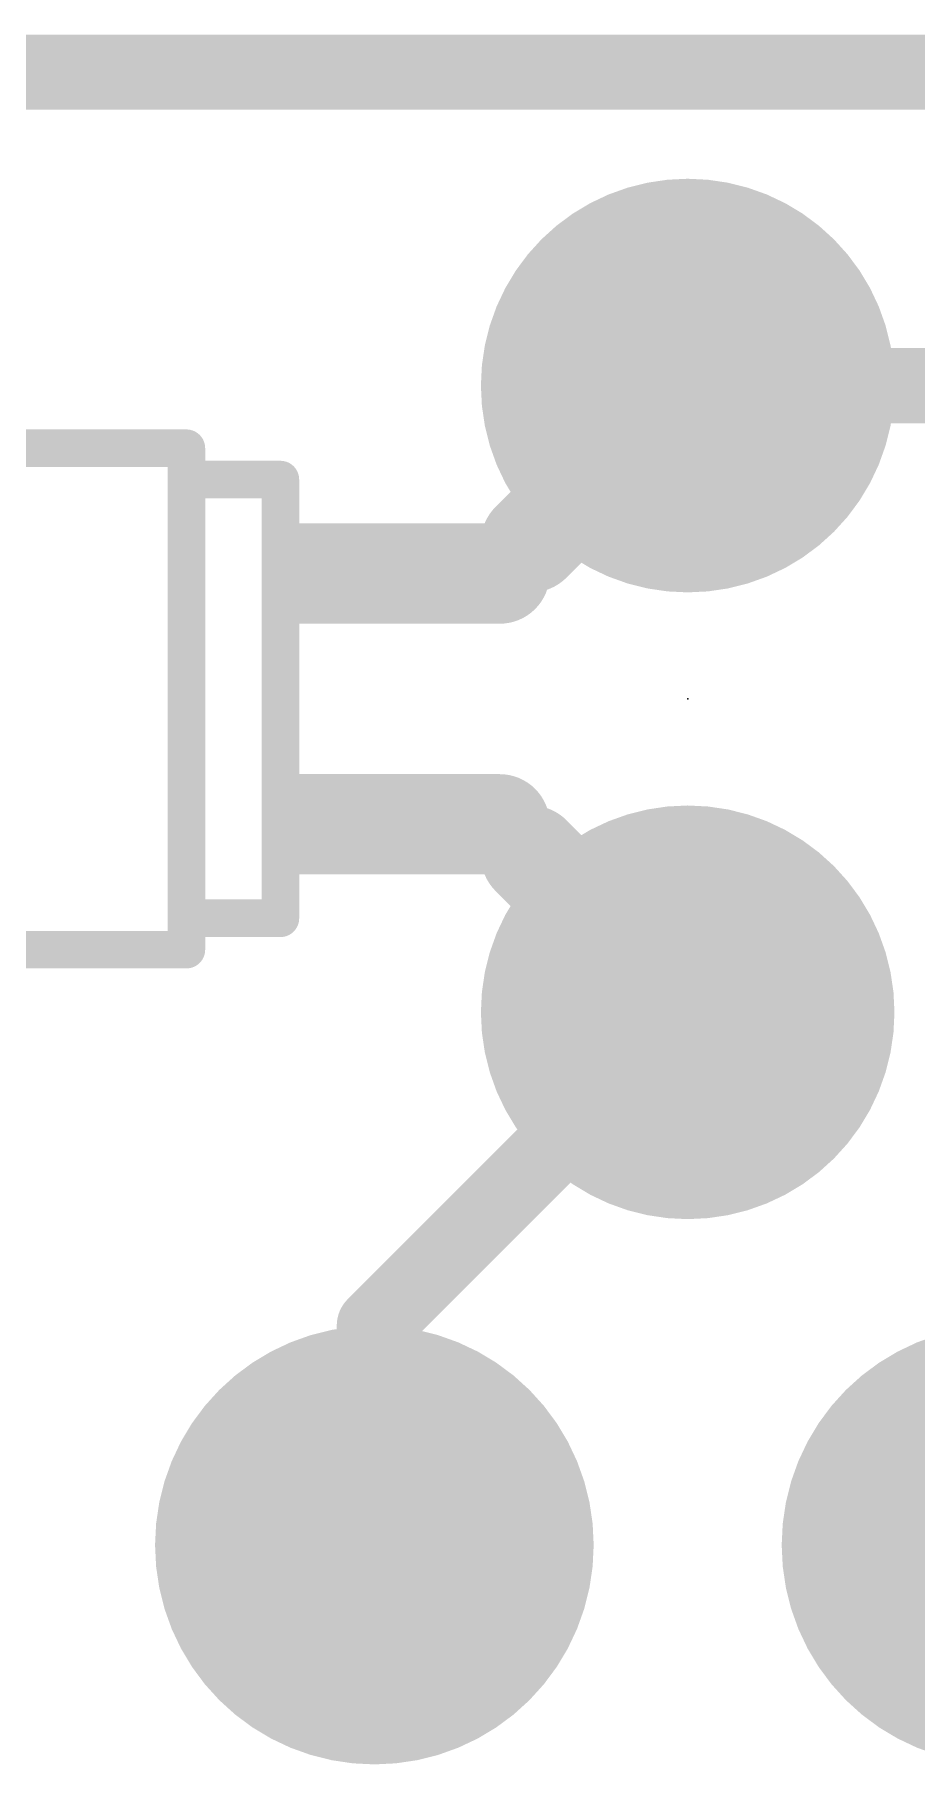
# Model space of a CAD drawing. Extents: x -6.3 to 44.5, y -10.2 to 43.3.
# Drawn here: x 13.86 to 17.44, y 36.32 to 43.33 of the extents above; entities that cross this region are included whole.
import ezdxf

# ---------------------------------------------------------------- set-up
doc = ezdxf.new("R2010")
doc.units = 0
for name, color, linetype in [('1', 12, 'CONTINUOUS'), ('17', 110, 'CONTINUOUS'), ('20', 53, 'CONTINUOUS'), ('21', 41, 'CONTINUOUS'), ('23', 53, 'CONTINUOUS'), ('51', 53, 'CONTINUOUS')]:
    doc.layers.add(name, color=color, linetype=linetype)

# ---------------------------------------------------------------- blocks, each defined once
blk = doc.blocks.new('ROUNDP')
at = {"const_width": 0.5}
blk.add_lwpolyline([(0, -0.25, 1), (0, 0.25, 1), (0, -0.25)], format="xyb", dxfattribs=at)
blk = doc.blocks.new('RECT')
blk.add_solid([(-0.5, -0.5), (0.5, -0.5), (-0.5, 0.5), (0.5, 0.5)])

msp = doc.modelspace()

# ---------------------------------------------------------------- linework, layer by layer
at = {"layer": '1', "const_width": 0.3048}
for points in [[(16.51, 41.91), (17.78, 41.91)], [(15.24, 38.1), (16.51, 39.37)], [(15.24, 38.1), (15.24, 37.211)]]:
    msp.add_lwpolyline(points, dxfattribs=at)
at = {"layer": '1', "const_width": 0.1524}
for points in [[(16.51, 41.9862, 1), (16.51, 41.8338)], [(16.5639, 39.3161, 1), (16.4561, 39.4239)], [(15.3162, 38.1, 1), (15.1638, 38.1)], [(15.1861, 38.1539, 1), (15.2939, 38.0461)], [(15.1638, 37.211, 1), (15.3162, 37.211)]]:
    msp.add_lwpolyline(points, format="xyb", dxfattribs=at)
at = {"layer": '20', "const_width": 0.3048}
msp.add_lwpolyline([(39.37, 43.18), (3.81, 43.18)], dxfattribs=at)
at = {"layer": '21'}
for points, const_width in [([(14.478, 41.656), (9.017, 41.656)], 0.1524), ([(14.478, 41.656), (14.478, 41.529)], 0.1524), ([(14.859, 41.529), (14.478, 41.529)], 0.1524), ([(14.478, 41.529), (14.478, 39.751)], 0.1524), ([(14.859, 39.751), (14.859, 41.529)], 0.1524), ([(15.748, 41.148), (15.367, 41.148)], 0.4064), ([(15.748, 40.132), (15.24, 40.132)], 0.4064), ([(14.859, 39.751), (14.478, 39.751)], 0.1524), ([(14.478, 39.624), (14.478, 39.751)], 0.1524), ([(14.478, 39.624), (9.017, 39.624)], 0.1524)]:
    msp.add_lwpolyline(points, dxfattribs=dict(at, const_width=const_width))
for points, const_width in [([(14.5161, 41.656, 1), (14.4399, 41.656)], 0.0762), ([(14.478, 41.6179, 1), (14.478, 41.6941)], 0.0762), ([(14.478, 41.5671, 1), (14.478, 41.4909)], 0.0762), ([(14.5161, 41.529, 1), (14.4399, 41.529)], 0.0762), ([(14.8971, 41.529, 1), (14.8209, 41.529)], 0.0762), ([(14.859, 41.4909, 1), (14.859, 41.5671)], 0.0762), ([(14.4399, 41.529, 1), (14.5161, 41.529)], 0.0762), ([(15.367, 41.2496, 1), (15.367, 41.0464)], 0.2032), ([(15.748, 41.0464, 1), (15.748, 41.2496)], 0.2032), ([(15.24, 40.2336, 1), (15.24, 40.0304)], 0.2032), ([(15.748, 40.0304, 1), (15.748, 40.2336)], 0.2032), ([(14.478, 39.7891, 1), (14.478, 39.7129)], 0.0762), ([(14.5161, 39.751, 1), (14.4399, 39.751)], 0.0762), ([(14.859, 39.7129, 1), (14.859, 39.7891)], 0.0762), ([(14.4399, 39.751, 1), (14.5161, 39.751)], 0.0762), ([(14.8209, 39.751, 1), (14.8971, 39.751)], 0.0762), ([(14.478, 39.5859, 1), (14.478, 39.6621)], 0.0762), ([(14.4399, 39.624, 1), (14.5161, 39.624)], 0.0762)]:
    msp.add_lwpolyline(points, format="xyb", dxfattribs=dict(at, const_width=const_width))
at = {"layer": '23'}
msp.add_point((16.51, 40.64), dxfattribs=at)
at = {"layer": '51', "const_width": 0.4064}
for points in [[(15.875, 41.275), (16.51, 41.91)], [(15.875, 40.005), (16.51, 39.37)]]:
    msp.add_lwpolyline(points, dxfattribs=at)
at = {"layer": '51', "const_width": 0.2032}
for points in [[(16.5818, 41.8382, 1), (16.4382, 41.9818)], [(15.8032, 41.3468, 1), (15.9468, 41.2032)], [(15.9468, 40.0768, 1), (15.8032, 39.9332)], [(16.4382, 39.2982, 1), (16.5818, 39.4418)]]:
    msp.add_lwpolyline(points, format="xyb", dxfattribs=at)

# ---------------------------------------------------------------- block references
at = {"layer": '17'}
for p, xscale, yscale, rotation in [((16.51, 41.91), 1.6764, 1.6764, 90), ((16.51, 41.91), 1.6764, 1.6764, 90), ((16.51, 39.37), 1.6764, 1.6764, 90), ((16.51, 39.37), 1.6764, 1.6764, 90), ((15.24, 37.211), 1.778, 1.778, 270), ((15.24, 37.211), 1.778, 1.778, 270), ((17.78, 37.211), 1.778, 1.778, 270), ((17.78, 37.211), 1.778, 1.778, 270)]:
    msp.add_blockref('ROUNDP', p, dxfattribs=dict(at, xscale=xscale, yscale=yscale, rotation=rotation))
at = {"layer": '21', "xscale": 0.4064, "yscale": 0.5842, "rotation": 90}
for p in [(15.2019, 41.148), (15.2019, 40.132)]:
    msp.add_blockref('RECT', p, dxfattribs=at)

doc.saveas('drawing.dxf')
